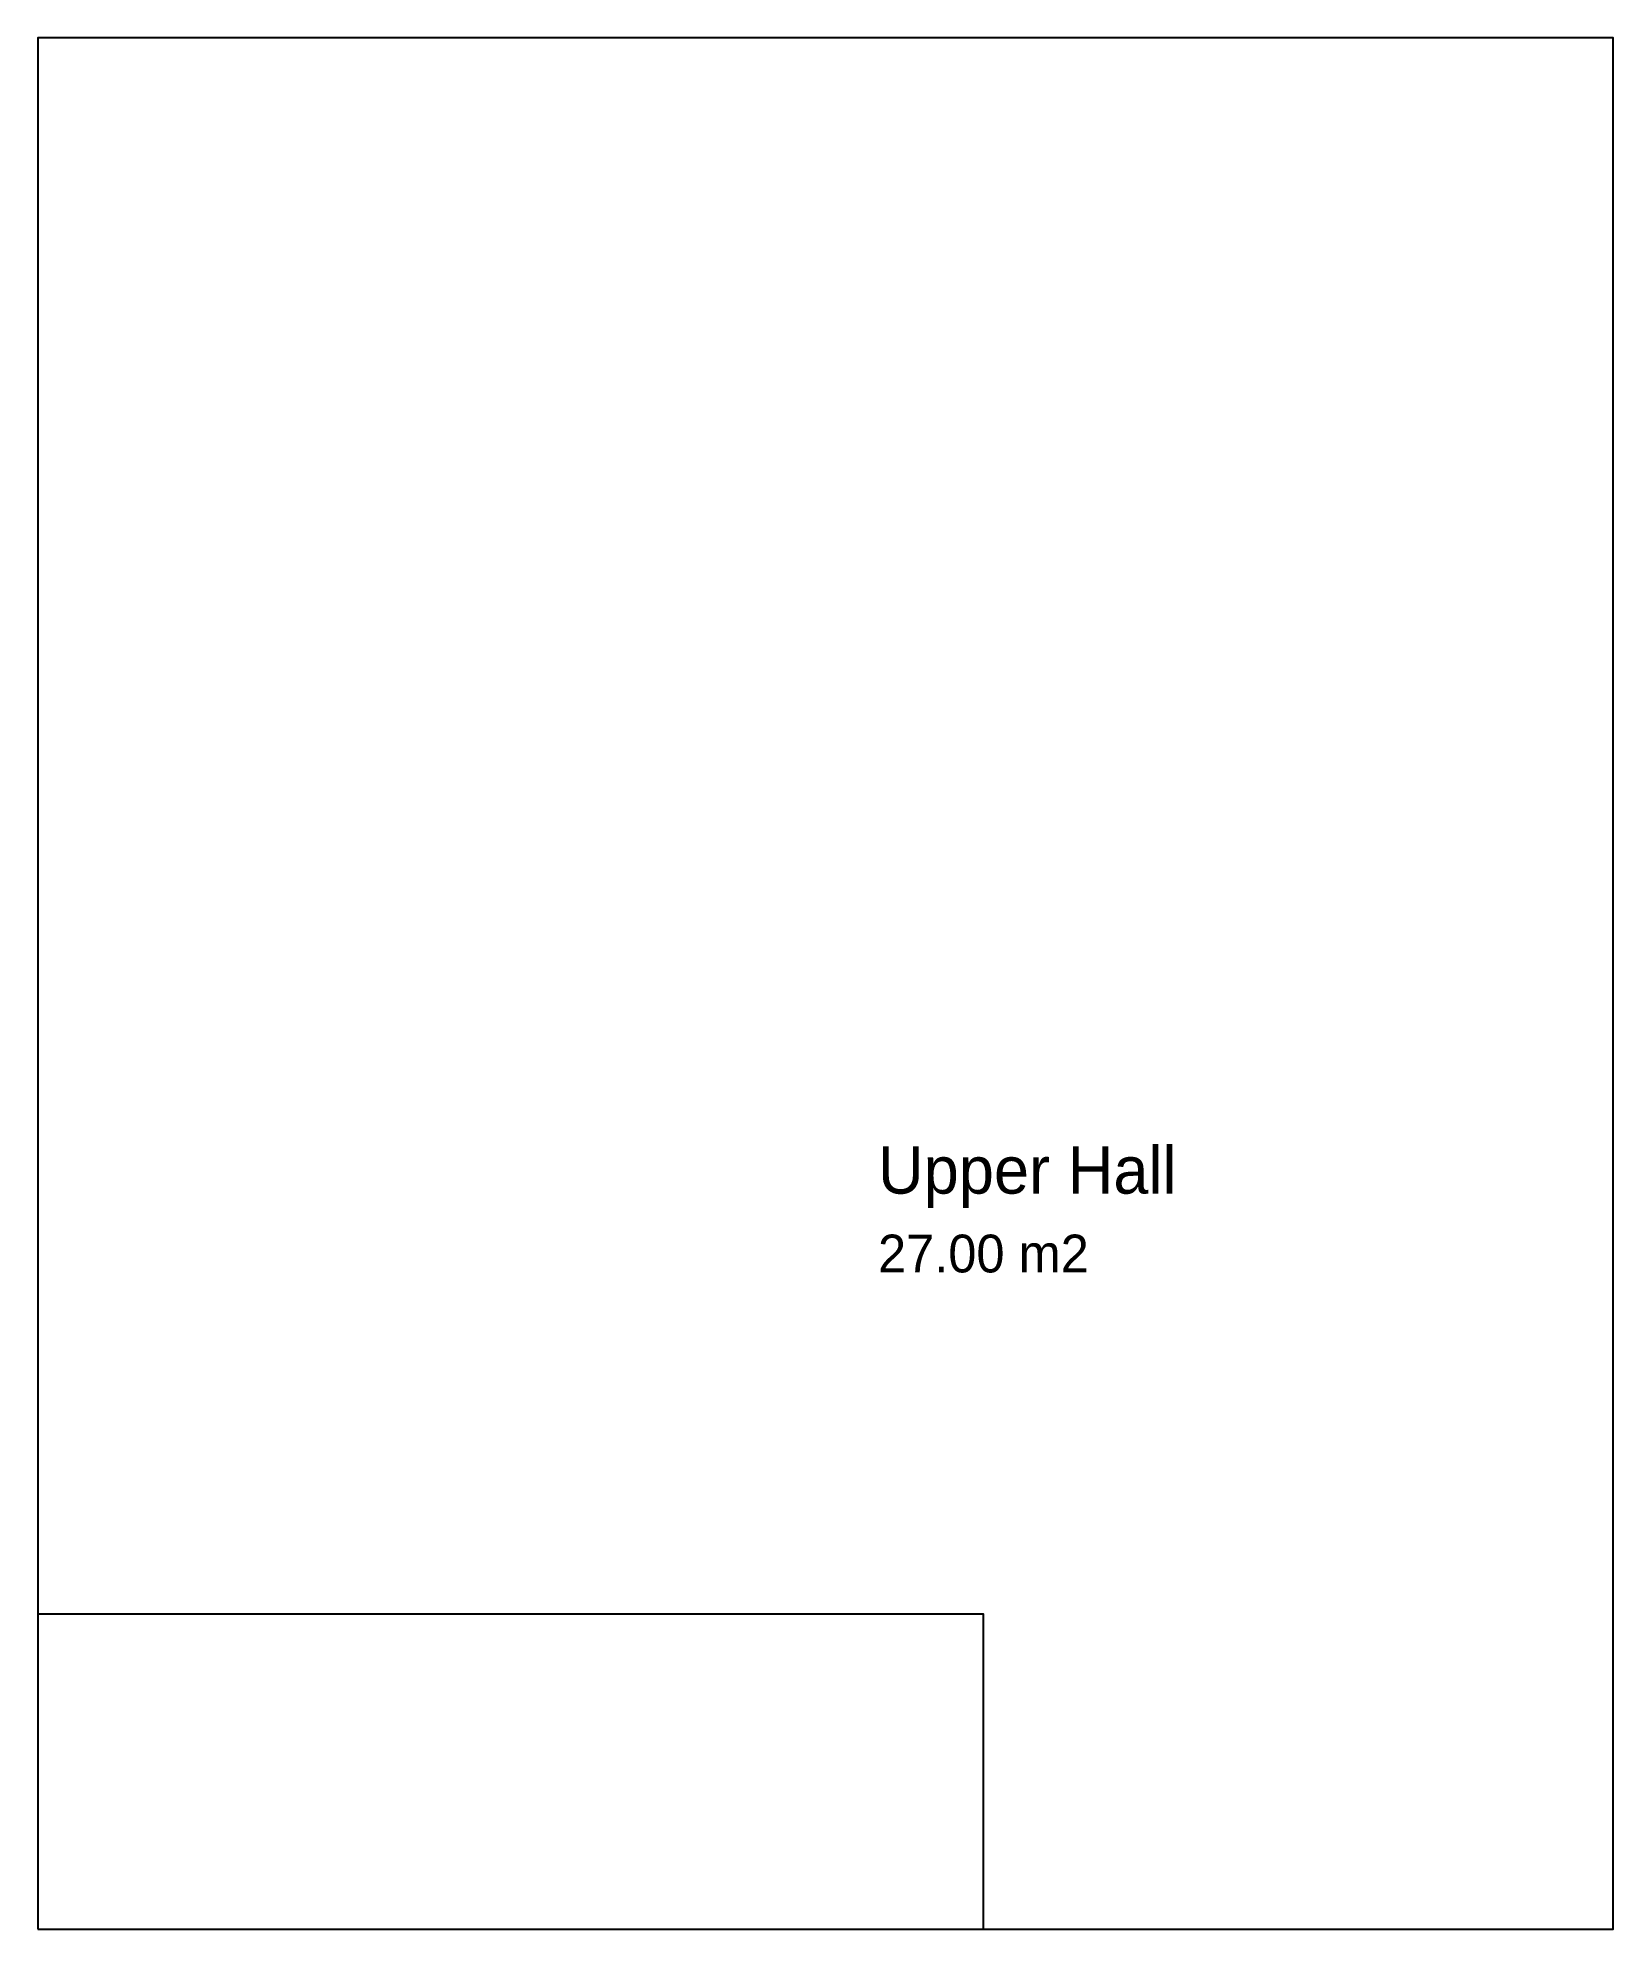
# Model space of a CAD drawing. Header units: millimetres. Extents: x 350 to 5350, y -6250 to -250.
import ezdxf

# ---------------------------------------------------------------- set-up
doc = ezdxf.new("R2010")
doc.units = ezdxf.units.MM
for name, color, linetype in [('A-ANNO-TEXT', 7, 'Continuous'), ('A-AREA', 7, 'Continuous'), ('A-GLAZ', 7, 'Continuous'), ('A-WALL', 7, 'Continuous')]:
    doc.layers.add(name, color=color, linetype=linetype)

msp = doc.modelspace()

# ---------------------------------------------------------------- linework, layer by layer
at = {"layer": 'A-AREA'}
msp.add_lwpolyline([(3350, -6250), (5350, -6250), (5350, -250), (350, -250), (350, -5250), (3350, -5250)], close=True, dxfattribs=at)
at = {"layer": 'A-GLAZ'}
for p, q in [((3450, -250), (2250, -250)), ((5350, -3850), (5350, -2650))]:
    msp.add_line(p, q, dxfattribs=at)
at = {"layer": 'A-WALL'}
for p, q in [((5350, -250), (350, -250)), ((350, -250), (350, -6250)), ((5350, -6250), (5350, -250)), ((350, -6250), (5350, -6250))]:
    msp.add_line(p, q, dxfattribs=at)

# ---------------------------------------------------------------- texts
at = {"layer": 'A-ANNO-TEXT'}
for s, height, p in [('Upper Hall', 150, (3016.667, -3916.667)), ('27.00 m2', 120, (3016.667, -4166.667))]:
    msp.add_text(s, height=height, dxfattribs=at).set_placement(p)

doc.saveas('drawing.dxf')
